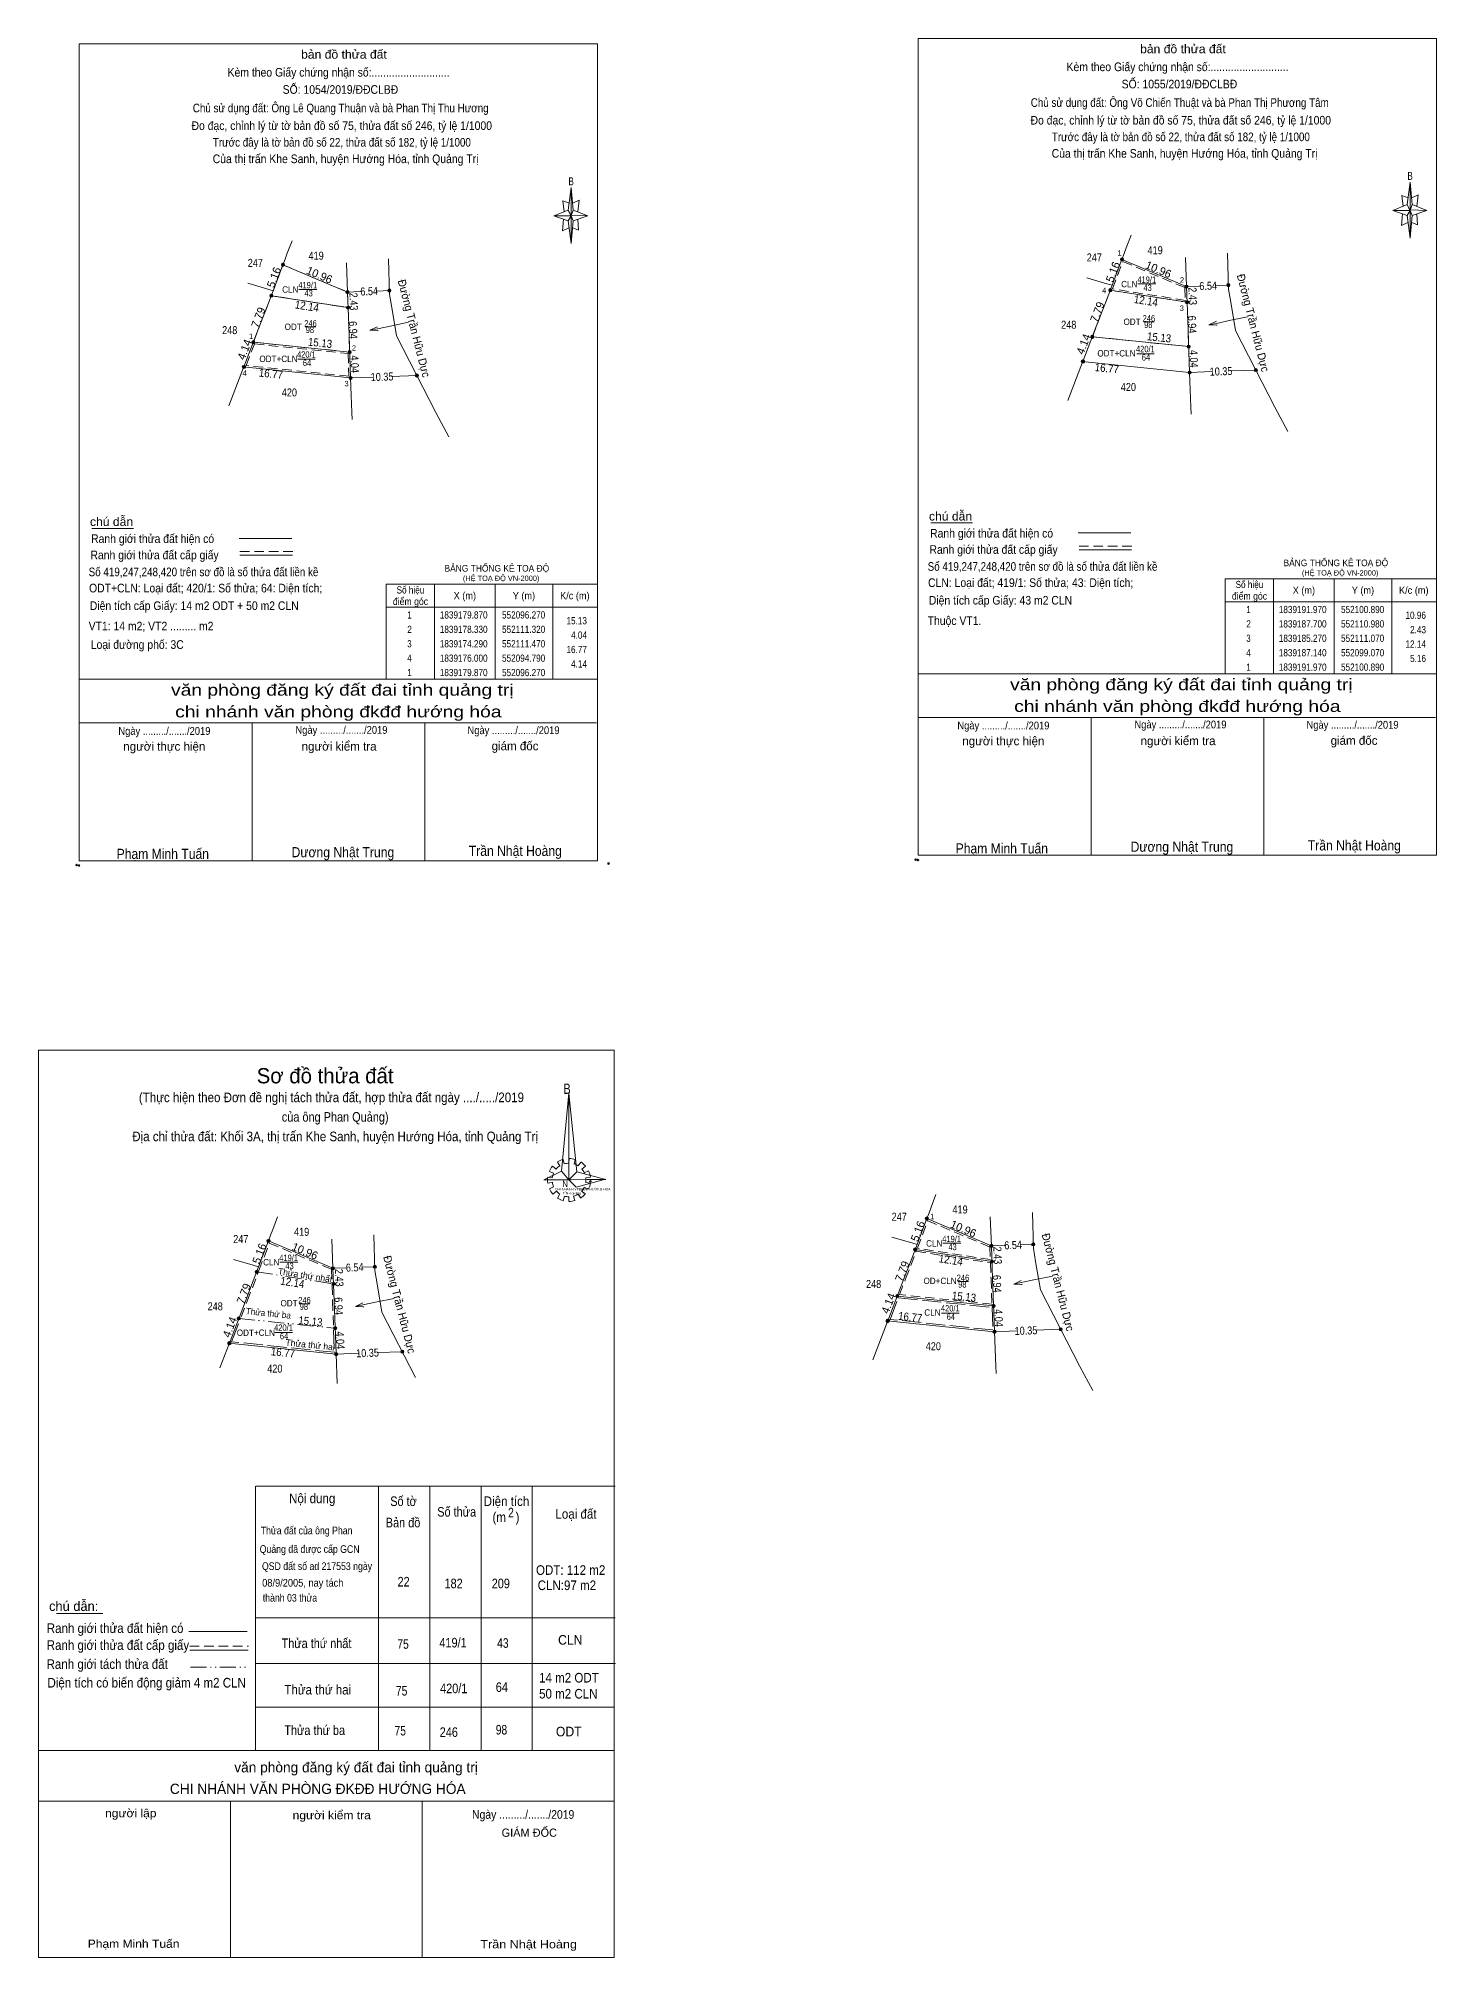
# Model space of a CAD drawing. Header units: metres. Extents: x 551962 to 552320, y 1839072 to 1839376.
# Drawn here: x 551962 to 552180.6, y 1839076.5 to 1839376.4 of the extents above; entities that cross this region are included whole.
import ezdxf
from ezdxf.enums import TextEntityAlignment as Align

# ---------------------------------------------------------------- set-up
doc = ezdxf.new("R2010")
doc.units = ezdxf.units.M
doc.header["$LTSCALE"] = 0.5
doc.header["$PDMODE"] = 32
doc.header["$PDSIZE"] = 0.25
for name, pattern in [('DASH_DOUBLE_DOT', [9.2, 5, -1.2, 0.3, -1.2, 0.3, -1.2]), ('LONG_DASHED', [7.5, 6, -1.5]), ('MEDIUM_DASHED', [4.5, 3, -1.5])]:
    doc.linetypes.add(name, pattern=pattern)
for name, color, linetype, lineweight in [('1', 7, 'Continuous', 13), ('10', 7, 'Continuous', 13), ('13', 7, 'Continuous', 13), ('17', 7, 'Continuous', 13), ('2', 7, 'Continuous', 13), ('23', 7, 'Continuous', 13), ('28', 7, 'Continuous', 13), ('5', 7, 'Continuous', 13), ('6', 7, 'Continuous', 13), ('63', 7, 'Continuous', 13)]:
    doc.layers.add(name, color=color, linetype=linetype, lineweight=lineweight)
doc.layers.add('45', color=7, linetype='Continuous')

msp = doc.modelspace()

# ---------------------------------------------------------------- hatches: boundary and pattern name
at = {"layer": '2'}
for points in [[(551994.41, 1839325.02, 1), (551993.91, 1839325.02, 1)], [(552125.53, 1839325.87, 1), (552125.03, 1839325.87, 1)], [(552095.04, 1839176, 1), (552094.54, 1839176, 1)], [(551992.14, 1839172.51, 1), (551991.64, 1839172.51, 1)]]:
    msp.add_hatch(color=256, dxfattribs=at).paths.add_polyline_path(points)
at = {"layer": '23'}
for points in [[(552000.51, 1839340.99, 1), (552000.01, 1839340.99, 1)], [(552131.63, 1839341.84, 1), (552131.13, 1839341.84, 1)], [(552010.6, 1839336.72, 1), (552010.1, 1839336.72, 1)], [(552017.14, 1839336.96, 1), (552016.64, 1839336.96, 1)], [(552129.81, 1839337.01, 1), (552129.31, 1839337.01, 1)], [(552141.72, 1839337.57, 1), (552141.22, 1839337.57, 1)], [(552148.26, 1839337.81, 1), (552147.76, 1839337.81, 1)], [(551998.69, 1839336.16, 1), (551998.19, 1839336.16, 1)], [(552010.69, 1839334.29, 1), (552010.19, 1839334.29, 1)], [(552141.81, 1839335.14, 1), (552141.31, 1839335.14, 1)], [(551995.89, 1839328.89, 1), (551995.39, 1839328.89, 1)], [(552127.01, 1839329.74, 1), (552126.51, 1839329.74, 1)], [(552142.06, 1839328.2, 1), (552141.56, 1839328.2, 1)], [(552010.94, 1839327.35, 1), (552010.44, 1839327.35, 1)], [(552011.09, 1839323.31, 1), (552010.59, 1839323.31, 1)], [(552021.43, 1839323.69, 1), (552020.93, 1839323.69, 1)], [(552142.21, 1839324.16, 1), (552141.71, 1839324.16, 1)], [(552152.55, 1839324.54, 1), (552152.05, 1839324.54, 1)], [(552101.14, 1839191.97, 1), (552100.64, 1839191.97, 1)], [(551998.24, 1839188.48, 1), (551997.74, 1839188.48, 1)], [(552099.32, 1839187.14, 1), (552098.82, 1839187.14, 1)], [(552111.23, 1839187.7, 1), (552110.73, 1839187.7, 1)], [(552117.77, 1839187.94, 1), (552117.27, 1839187.94, 1)], [(552008.33, 1839184.21, 1), (552007.83, 1839184.21, 1)], [(552014.87, 1839184.45, 1), (552014.37, 1839184.45, 1)], [(552111.32, 1839185.27, 1), (552110.82, 1839185.27, 1)], [(551996.42, 1839183.65, 1), (551995.92, 1839183.65, 1)], [(552008.42, 1839181.78, 1), (552007.92, 1839181.78, 1)], [(552096.52, 1839179.87, 1), (552096.02, 1839179.87, 1)], [(552111.57, 1839178.33, 1), (552111.07, 1839178.33, 1)], [(551993.62, 1839176.38, 1), (551993.12, 1839176.38, 1)], [(552008.67, 1839174.84, 1), (552008.17, 1839174.84, 1)], [(552111.72, 1839174.29, 1), (552111.22, 1839174.29, 1)], [(552122.06, 1839174.67, 1), (552121.56, 1839174.67, 1)], [(552008.82, 1839170.8, 1), (552008.32, 1839170.8, 1)], [(552019.16, 1839171.18, 1), (552018.66, 1839171.18, 1)]]:
    msp.add_hatch(color=256, dxfattribs=at).paths.add_polyline_path(points)

# ---------------------------------------------------------------- linework, layer by layer
at = {"layer": '1'}
for p, q in [((552042.56, 1839199.08), (552041.91, 1839199.35)), ((552042.39, 1839200.17), (552042.94, 1839199.69)), ((552043.55, 1839200.21), (552043.15, 1839200.81)), ((552044.05, 1839201.22), (552044.22, 1839200.51)), ((552044.96, 1839200.62), (552044.99, 1839201.35)), ((552045.92, 1839201.22), (552045.75, 1839200.49)), ((552046.4, 1839200.21), (552046.8, 1839200.81)), ((552047.52, 1839200.17), (552046.97, 1839199.71)), ((552047.36, 1839199.1), (552048.02, 1839199.42)), ((552041.63, 1839198.46), (552042.35, 1839198.35)), ((552042.35, 1839197.62), (552041.63, 1839197.51)), ((552041.91, 1839196.62), (552042.56, 1839196.94)), ((552043, 1839196.25), (552042.43, 1839195.8)), ((552044.61, 1839198.03), (552045.31, 1839198.03)), ((552046.93, 1839196.25), (552047.52, 1839195.82)), ((552048.04, 1839196.59), (552047.32, 1839196.87)), ((552048.32, 1839198.46), (552047.58, 1839198.35)), ((552047.58, 1839197.62), (552048.32, 1839197.51)), ((552043.15, 1839195.18), (552043.52, 1839195.82)), ((552044.27, 1839195.48), (552044.05, 1839194.77)), ((552044.96, 1839194.66), (552044.96, 1839195.36)), ((552045.68, 1839195.48), (552045.9, 1839194.8)), ((552046.8, 1839195.18), (552046.4, 1839195.8)), ((551995.95, 1839150.15), (551995.95, 1839108.87)), ((551996, 1839150.15), (552052.19, 1839150.15)), ((552015.22, 1839150.15), (552015.22, 1839108.87)), ((552023.22, 1839150.15), (552023.22, 1839108.87)), ((552031.22, 1839150.15), (552031.22, 1839108.87)), ((552039.22, 1839150.15), (552039.22, 1839108.87)), ((551996, 1839129.58), (552052.19, 1839129.58)), ((551996.05, 1839122.44), (552052.24, 1839122.44)), ((551962.04, 1839108.87), (552052.04, 1839108.87)), ((551962.04, 1839108.1), (551962.04, 1839076.51)), ((551962.04, 1839100.94), (552052.04, 1839100.94)), ((551992.04, 1839100.94), (551992.04, 1839076.51)), ((552022.04, 1839100.94), (552022.04, 1839076.51))]:
    msp.add_line(p, q, dxfattribs=at)
for points in [[(551962.04, 1839076.51), (551962.04, 1839218.31), (552052.04, 1839218.31), (552052.04, 1839076.51)], [(551962.04, 1839076.51), (551962.04, 1839218.31), (552052.04, 1839218.31), (552052.04, 1839076.51)], [(552044.92, 1839211.55), (552044.96, 1839198.05), (552043.79, 1839199.39)], [(552044.92, 1839211.55), (552044.96, 1839198.05), (552046.21, 1839199.3)], [(552041.04, 1839198.05), (552043.79, 1839199.39), (552044.96, 1839198.05)], [(552050.72, 1839198.1), (552044.96, 1839198.05), (552046.21, 1839199.3)], [(552050.68, 1839198.12), (552046.1, 1839196.89), (552044.96, 1839198.05)]]:
    msp.add_lwpolyline(points, close=True, dxfattribs=at)
for centre, major_axis, start_param, end_param in [((552044.975, 1839198.0046), (3.3649, 0), 2.43958176, 2.72400246), ((552044.975, 1839198.0046), (2.6372, 0), 2.72368549, 3.01515824), ((552044.975, 1839198.0046), (2.6372, 0), 2.13373541, 2.44496261), ((552044.975, 1839198.0046), (3.3649, 0), 1.84955988, 2.13900916), ((552044.975, 1839198.0046), (2.6372, 0), 1.56985589, 1.85611068), ((552044.975, 1839198.0046), (3.3649, 0), 1.27924208, 1.56332225), ((552044.975, 1839198.0046), (2.6372, 0), 1.00270906, 1.2755622), ((552044.975, 1839198.0046), (3.3649, 0), 0.71056237, 0.99687234), ((552044.975, 1839198.0046), (2.6372, 0), 0.42678376, 0.70646463), ((552044.975, 1839198.0046), (3.3649, 0), 0.1390515, 0.43393316), ((552044.975, 1839198.0046), (3.3649, 0), 3.00667928, 3.29139349), ((552044.975, 1839198.0046), (3.3649, 0), 3.56988637, 3.85691866), ((552044.975, 1839198.0046), (2.6372, 0), 3.28229955, 3.56105054), ((552044.975, 1839198.0046), (2.6372, 0), 3.86077574, 4.13258255), ((552044.975, 1839198.0046), (2.6372, 0), 5.56137327, 5.83951437), ((552044.975, 1839198.0046), (2.6372, 0), 6.13558388, 6.41618463), ((552044.975, 1839198.0046), (3.3649, 0), 5.85230288, 6.13839648), ((552044.9558, 1839197.9846), (3.3649, 0), 4.1470906, 4.43659307), ((552044.975, 1839198.0046), (2.6372, 0), 4.43854677, 4.71314001), ((552044.975, 1839198.0046), (3.3649, 0), 4.71301008, 4.99761054), ((552044.975, 1839198.0046), (2.6372, 0), 4.99087134, 5.28933161), ((552044.975, 1839198.0046), (3.3649, 0), 5.28561416, 5.56798705)]:
    msp.add_ellipse(centre, major_axis=major_axis, ratio=0.995001, start_param=start_param, end_param=end_param, dxfattribs=at)
msp.add_point((552048.32, 1839197.78), dxfattribs=at)
at = {"layer": '10'}
for p, q in [((552000.94, 1839342.8), (552001.68, 1839344.75)), ((552131.72, 1839342.73), (552132.06, 1839343.65)), ((552132.06, 1839343.65), (552132.8, 1839345.6)), ((552000.26, 1839340.99), (552000.6, 1839341.88)), ((552000.6, 1839341.88), (552000.94, 1839342.8)), ((552010.18, 1839341.27), (552010.35, 1839336.72)), ((552131.38, 1839341.84), (552131.72, 1839342.73)), ((552141.3, 1839342.12), (552141.47, 1839337.57)), ((551997.89, 1839334.74), (551998.73, 1839336.93)), ((552129.01, 1839335.59), (552129.85, 1839337.78)), ((552129.56, 1839337.01), (552141.56, 1839335.14)), ((551996.67, 1839331.57), (551997.89, 1839334.74)), ((551998.44, 1839336.16), (552010.44, 1839334.29)), ((552127.79, 1839332.42), (552129.01, 1839335.59)), ((551994.16, 1839325.02), (551996.67, 1839331.57)), ((552010.54, 1839331.53), (552010.78, 1839324.93)), ((552125.28, 1839325.87), (552127.79, 1839332.42)), ((552141.66, 1839332.38), (552141.9, 1839325.78)), ((551995.64, 1839328.89), (552010.69, 1839327.35)), ((552126.76, 1839329.74), (552141.81, 1839328.2)), ((551994.16, 1839325.02), (551995.04, 1839324.93)), ((551995.04, 1839324.93), (552010.84, 1839323.31)), ((552010.78, 1839324.93), (552010.84, 1839323.31)), ((552125.28, 1839325.87), (552126.16, 1839325.78)), ((552126.16, 1839325.78), (552141.96, 1839324.16)), ((552141.9, 1839325.78), (552141.96, 1839324.16)), ((552010.84, 1839323.31), (552011.04, 1839317.91)), ((552141.96, 1839324.16), (552142.16, 1839318.76)), ((552011.04, 1839317.91), (552011.08, 1839316.81)), ((552142.16, 1839318.76), (552142.2, 1839317.66)), ((552101.23, 1839192.86), (552101.57, 1839193.78)), ((552101.57, 1839193.78), (552102.31, 1839195.73)), ((551998.33, 1839189.37), (551998.67, 1839190.29)), ((551998.67, 1839190.29), (551999.41, 1839192.24)), ((552100.89, 1839191.97), (552101.23, 1839192.86)), ((552110.81, 1839192.25), (552110.98, 1839187.7)), ((551997.99, 1839188.48), (551998.33, 1839189.37)), ((552007.91, 1839188.76), (552008.08, 1839184.21)), ((552098.52, 1839185.72), (552099.36, 1839187.91)), ((552099.07, 1839187.14), (552111.07, 1839185.27)), ((551995.62, 1839182.23), (551996.46, 1839184.42)), ((552097.3, 1839182.55), (552098.52, 1839185.72)), ((551994.4, 1839179.06), (551995.62, 1839182.23)), ((552094.79, 1839176), (552097.3, 1839182.55)), ((552111.17, 1839182.51), (552111.41, 1839175.91)), ((551991.89, 1839172.51), (551994.4, 1839179.06)), ((552008.27, 1839179.02), (552008.51, 1839172.42)), ((552096.27, 1839179.87), (552111.32, 1839178.33)), ((552094.79, 1839176), (552095.67, 1839175.91)), ((552095.67, 1839175.91), (552111.47, 1839174.29)), ((552111.41, 1839175.91), (552111.47, 1839174.29)), ((551991.89, 1839172.51), (551992.77, 1839172.42)), ((551992.77, 1839172.42), (552008.57, 1839170.8)), ((552008.51, 1839172.42), (552008.57, 1839170.8)), ((552111.47, 1839174.29), (552111.67, 1839168.89)), ((552008.57, 1839170.8), (552008.74, 1839166.22)), ((552111.67, 1839168.89), (552111.71, 1839167.79)), ((551995.95, 1839115.66), (552052.04, 1839115.66))]:
    msp.add_line(p, q, dxfattribs=at)
at = {"layer": '10', "linetype": 'DASH_DOUBLE_DOT'}
for p, q in [((551996.17, 1839183.65), (552008.17, 1839181.78)), ((551993.37, 1839176.38), (552008.42, 1839174.84))]:
    msp.add_line(p, q, dxfattribs=at)
at = {"layer": '10'}
for points in [[(551998.73, 1839336.93), (552000.26, 1839340.99), (552010.35, 1839336.72)], [(552129.85, 1839337.78), (552131.38, 1839341.84), (552141.47, 1839337.57)], [(551994.8, 1839338.11), (551997.89, 1839337.18), (551998.73, 1839336.93)], [(552125.92, 1839338.96), (552129.01, 1839338.03), (552129.85, 1839337.78)], [(552141.47, 1839337.57), (552141.66, 1839332.42), (552141.66, 1839332.38)], [(552010.35, 1839336.72), (552010.54, 1839331.57), (552010.54, 1839331.53)], [(551991.83, 1839318.95), (551994.12, 1839324.93), (551994.16, 1839325.02)], [(552122.95, 1839319.8), (552125.24, 1839325.78), (552125.28, 1839325.87)], [(552099.36, 1839187.91), (552100.89, 1839191.97), (552110.98, 1839187.7)], [(551996.46, 1839184.42), (551997.99, 1839188.48), (552008.08, 1839184.21)], [(552095.43, 1839189.09), (552098.52, 1839188.16), (552099.36, 1839187.91)], [(552110.98, 1839187.7), (552111.17, 1839182.55), (552111.17, 1839182.51)], [(551992.53, 1839185.6), (551995.62, 1839184.67), (551996.46, 1839184.42)], [(552008.08, 1839184.21), (552008.27, 1839179.06), (552008.27, 1839179.02)], [(552092.46, 1839169.93), (552094.75, 1839175.91), (552094.79, 1839176)], [(551990.42, 1839168.68), (551991.85, 1839172.42), (551991.89, 1839172.51)]]:
    msp.add_lwpolyline(points, dxfattribs=at)
at = {"layer": '13'}
for p, q in [((552002.76, 1839337.14), (552005.57, 1839337.14)), ((552133.88, 1839337.99), (552136.69, 1839337.99)), ((552003.76, 1839331.27), (552005.42, 1839331.27)), ((552134.78, 1839332.05), (552136.44, 1839332.05)), ((552002.57, 1839326.22), (552005.32, 1839326.22)), ((552133.69, 1839327.07), (552136.44, 1839327.07)), ((552103.39, 1839188.12), (552106.2, 1839188.12)), ((551999.78, 1839185.18), (552002.59, 1839185.18)), ((552105.72, 1839182.15), (552107.38, 1839182.15)), ((552002.82, 1839178.66), (552004.48, 1839178.66)), ((552103.2, 1839177.2), (552105.95, 1839177.2)), ((551998.99, 1839174.17), (552001.74, 1839174.17))]:
    msp.add_line(p, q, dxfattribs=at)
at = {"layer": '17'}
for p, q in [((551970.38, 1839299.81), (551976.9, 1839299.81)), ((552101.5, 1839300.66), (552108.02, 1839300.66)), ((551964.86, 1839130.26), (551972.1, 1839130.26))]:
    msp.add_line(p, q, dxfattribs=at)
at = {"layer": '2'}
for p, q in [((552155.09, 1839291.94), (552155.09, 1839277.09)), ((552164.54, 1839291.94), (552164.54, 1839277.09)), ((552173.54, 1839291.94), (552173.54, 1839277.09)), ((552147.53, 1839288.34), (552180.56, 1839288.34))]:
    msp.add_line(p, q, dxfattribs=at)
at = {"layer": '2', "linetype": 'MEDIUM_DASHED'}
for p, q in [((551996.51, 1839183.85), (551998.13, 1839188.15)), ((551994.67, 1839179.06), (551996.33, 1839183.37)), ((551993.72, 1839176.6), (551994.67, 1839179.06))]:
    msp.add_line(p, q, dxfattribs=at)
for points in [[(552000.26, 1839340.99), (552010.35, 1839336.72), (552010.44, 1839334.29), (551998.44, 1839336.16)], [(552131.52, 1839341.51), (552141.23, 1839337.4), (552141.3, 1839335.43), (552129.9, 1839337.21)], [(551995.81, 1839328.62), (552010.45, 1839327.12), (552010.58, 1839323.59), (551994.51, 1839325.24)], [(552101.03, 1839191.64), (552110.74, 1839187.53), (552110.81, 1839185.56), (552099.41, 1839187.34)]]:
    msp.add_lwpolyline(points, close=True, dxfattribs=at)
for points in [[(552127.83, 1839332.51), (552129.56, 1839337.01), (552141.56, 1839335.14), (552141.66, 1839332.43)], [(551996.71, 1839331.66), (551998.44, 1839336.16), (552010.44, 1839334.29), (552010.54, 1839331.58)], [(552010.54, 1839331.58), (552010.69, 1839327.35), (551995.64, 1839328.89), (551996.71, 1839331.66)], [(552141.66, 1839332.43), (552141.81, 1839328.2), (552126.76, 1839329.74), (552127.83, 1839332.51)], [(551998.13, 1839188.15), (552007.84, 1839184.04), (552007.91, 1839182.07)], [(552097.57, 1839182.55), (552099.23, 1839186.86), (552110.83, 1839185.05), (552110.92, 1839182.55)], [(552007.93, 1839181.56), (552008.02, 1839179.06), (552008.16, 1839175.12)], [(552110.92, 1839182.55), (552111.06, 1839178.61), (552096.62, 1839180.09), (552097.57, 1839182.55)]]:
    msp.add_lwpolyline(points, dxfattribs=at)
at = {"layer": '2'}
msp.add_lwpolyline([(552147.53, 1839291.94), (552180.56, 1839291.94), (552180.56, 1839277.09), (552147.53, 1839277.09)], close=True, dxfattribs=at)
at = {"layer": '2', "linetype": 'LONG_DASHED'}
msp.add_lwpolyline([(552096.44, 1839179.6), (552111.08, 1839178.1), (552111.21, 1839174.57), (552095.14, 1839176.22)], close=True, dxfattribs=at)
msp.add_lwpolyline([(552008.18, 1839174.61), (552008.31, 1839171.08), (551992.24, 1839172.73), (551993.54, 1839176.11)], dxfattribs=at)
at = {"layer": '2'}
for centre in [(551994.16, 1839325.02), (552125.28, 1839325.87), (552094.79, 1839176), (551991.89, 1839172.51)]:
    msp.add_circle(centre, 0.25, dxfattribs=at)
at = {"layer": '23'}
for p, q in [((552016.75, 1839341.88), (552016.75, 1839341.94)), ((552016.91, 1839336.35), (552016.75, 1839341.88)), ((552147.87, 1839342.73), (552147.87, 1839342.79)), ((552148.03, 1839337.2), (552147.87, 1839342.73)), ((552016.89, 1839336.96), (552014.92, 1839336.89)), ((552143.5, 1839337.64), (552141.47, 1839337.57)), ((552148.01, 1839337.81), (552146.04, 1839337.74)), ((552012.38, 1839336.79), (552010.35, 1839336.72)), ((552013.86, 1839330.75), (552015.02, 1839330.99)), ((552015.02, 1839330.99), (552017.26, 1839331.46)), ((552017.26, 1839331.46), (552019.9, 1839332.02)), ((552144.98, 1839331.6), (552146.14, 1839331.84)), ((552146.14, 1839331.84), (552148.38, 1839332.31)), ((552146.27, 1839331.55), (552146.14, 1839331.56)), ((552148.38, 1839332.31), (552151.02, 1839332.87)), ((552015.15, 1839330.7), (552015.02, 1839330.71)), ((552026.2, 1839314.11), (552024.15, 1839317.89)), ((552157.32, 1839314.96), (552155.27, 1839318.74)), ((552117.38, 1839192.86), (552117.38, 1839192.92)), ((552117.54, 1839187.33), (552117.38, 1839192.86)), ((552014.48, 1839189.37), (552014.48, 1839189.43)), ((552014.64, 1839183.84), (552014.48, 1839189.37)), ((552113.01, 1839187.77), (552110.98, 1839187.7)), ((552117.52, 1839187.94), (552115.55, 1839187.87)), ((552010.11, 1839184.28), (552008.08, 1839184.21)), ((552014.62, 1839184.45), (552012.65, 1839184.38)), ((552114.49, 1839181.73), (552115.65, 1839181.97)), ((552115.65, 1839181.97), (552117.89, 1839182.44)), ((552115.78, 1839181.68), (552115.65, 1839181.69)), ((552117.89, 1839182.44), (552120.53, 1839183)), ((552011.59, 1839178.24), (552012.75, 1839178.48)), ((552012.75, 1839178.48), (552014.99, 1839178.95)), ((552012.88, 1839178.19), (552012.75, 1839178.2)), ((552014.99, 1839178.95), (552017.63, 1839179.51)), ((552126.83, 1839165.09), (552124.78, 1839168.87))]:
    msp.add_line(p, q, dxfattribs=at)
for points in [[(552155.27, 1839318.74), (552149.13, 1839330.73), (552148.38, 1839335.14), (552148.03, 1839337.2)], [(552024.15, 1839317.89), (552018.01, 1839329.88), (552017.26, 1839334.29), (552016.91, 1839336.35)], [(552015.02, 1839330.71), (552013.86, 1839330.75), (552015.02, 1839331.31)], [(552146.14, 1839331.56), (552144.98, 1839331.6), (552146.14, 1839332.16)], [(552124.78, 1839168.87), (552118.64, 1839180.86), (552117.89, 1839185.27), (552117.54, 1839187.33)], [(552020.98, 1839167.14), (552015.74, 1839177.37), (552014.99, 1839181.78), (552014.64, 1839183.84)], [(552115.65, 1839181.69), (552114.49, 1839181.73), (552115.65, 1839182.29)], [(552012.75, 1839178.2), (552011.59, 1839178.24), (552012.75, 1839178.8)]]:
    msp.add_lwpolyline(points, dxfattribs=at)
for centre in [(552000.26, 1839340.99), (552131.38, 1839341.84), (552010.35, 1839336.72), (552016.89, 1839336.96), (552129.56, 1839337.01), (552141.47, 1839337.57), (552148.01, 1839337.81), (551998.44, 1839336.16), (552010.44, 1839334.29), (552141.56, 1839335.14), (551995.64, 1839328.89), (552126.76, 1839329.74), (552141.81, 1839328.2), (552010.69, 1839327.35), (552010.84, 1839323.31), (552021.18, 1839323.69), (552141.96, 1839324.16), (552152.3, 1839324.54), (552100.89, 1839191.97), (551997.99, 1839188.48), (552099.07, 1839187.14), (552110.98, 1839187.7), (552117.52, 1839187.94), (552008.08, 1839184.21), (552014.62, 1839184.45), (552111.07, 1839185.27), (551996.17, 1839183.65), (552008.17, 1839181.78), (552096.27, 1839179.87), (552111.32, 1839178.33), (551993.37, 1839176.38), (552008.42, 1839174.84), (552111.47, 1839174.29), (552121.81, 1839174.67), (552008.57, 1839170.8), (552018.91, 1839171.18)]:
    msp.add_circle(centre, 0.25, dxfattribs=at)
for centre, start, end in [((551994.16, 1839325.02), 338.8998, 201.10019), ((551994.16, 1839325.02), 201.1002, 338.89981), ((552125.28, 1839325.87), 338.8998, 201.10019), ((552125.28, 1839325.87), 201.1002, 338.89981), ((552094.79, 1839176), 338.8998, 201.10019), ((552094.79, 1839176), 201.1002, 338.89981), ((551991.89, 1839172.51), 338.8998, 201.10019), ((551991.89, 1839172.51), 201.1002, 338.89981)]:
    msp.add_arc(centre, 0.25, start, end, dxfattribs=at)
at = {"layer": '28'}
for p, q in [((552014.37, 1839323.44), (552010.84, 1839323.31)), ((552021.18, 1839323.69), (552017.24, 1839323.55)), ((552145.49, 1839324.29), (552141.96, 1839324.16)), ((552152.3, 1839324.54), (552148.36, 1839324.4)), ((552115, 1839174.42), (552111.47, 1839174.29)), ((552121.81, 1839174.67), (552117.87, 1839174.53)), ((552012.1, 1839170.93), (552008.57, 1839170.8)), ((552018.91, 1839171.18), (552014.97, 1839171.04))]:
    msp.add_line(p, q, dxfattribs=at)
at = {"layer": '5'}
for p, q in [((552044.83, 1839349.54), (552045.28, 1839353.05)), ((552175.95, 1839350.39), (552176.4, 1839353.9)), ((552045.64, 1839349.54), (552047.89, 1839348.64)), ((552175.95, 1839348.68), (552173.7, 1839349.49)), ((552176.76, 1839350.39), (552179.01, 1839349.49)), ((552177.48, 1839348.95), (552177.57, 1839347.24)), ((552044.83, 1839347.83), (552042.58, 1839348.64)), ((552045.64, 1839347.83), (552045.28, 1839344.32)), ((552046.45, 1839346.39), (552045.55, 1839346.75)), ((552046.36, 1839348.1), (552046.45, 1839346.39)), ((552176.76, 1839348.68), (552176.4, 1839345.17)), ((552177.57, 1839347.24), (552176.67, 1839347.6)), ((552099.56, 1839277.09), (552180.56, 1839277.09)), ((551968.44, 1839276.24), (552049.44, 1839276.24)), ((551968.44, 1839269.4), (552049.26, 1839269.4)), ((551968.44, 1839269.4), (552049.26, 1839269.4)), ((551968.44, 1839269.4), (552049.26, 1839269.4)), ((551995.44, 1839247.89), (551995.44, 1839269.4)), ((552022.44, 1839247.89), (552022.44, 1839269.4)), ((552099.56, 1839270.25), (552180.38, 1839270.25)), ((552099.56, 1839270.25), (552180.38, 1839270.25)), ((552099.56, 1839270.25), (552180.38, 1839270.25)), ((552126.56, 1839248.74), (552126.56, 1839270.25)), ((552153.56, 1839248.74), (552153.56, 1839270.25))]:
    msp.add_line(p, q, dxfattribs=at)
for points in [[(552099.56, 1839376.36), (552180.56, 1839376.36), (552180.56, 1839248.74), (552099.56, 1839248.74)], [(551968.44, 1839375.51), (552049.44, 1839375.51), (552049.44, 1839247.89), (551968.44, 1839247.89)], [(552045.28, 1839353.05), (552045.64, 1839349.54), (552045.28, 1839348.64)], [(552176.4, 1839353.9), (552176.76, 1839350.39), (552176.4, 1839349.49)], [(552045.28, 1839348.64), (552042.58, 1839348.64), (552044.83, 1839349.54), (552045.64, 1839347.83), (552047.89, 1839348.64), (552045.28, 1839348.73)], [(552176.4, 1839349.49), (552173.7, 1839349.49), (552175.95, 1839350.39), (552176.76, 1839348.68), (552179.01, 1839349.49), (552176.4, 1839349.58)], [(552176.4, 1839349.49), (552176.4, 1839345.17), (552175.95, 1839348.68)], [(552045.28, 1839348.64), (552045.28, 1839344.32), (552044.83, 1839347.83)], [(551962.04, 1839218.31), (552052.04, 1839218.31), (552052.04, 1839076.51), (551962.04, 1839076.51)]]:
    msp.add_lwpolyline(points, close=True, dxfattribs=at)
for points in [[(552176.67, 1839351.47), (552177.66, 1839351.92), (552177.48, 1839350.12)], [(552045.28, 1839348.64), (552044.83, 1839349.54), (552042.58, 1839348.64)], [(552045.01, 1839350.62), (552044.02, 1839350.98), (552044.2, 1839349.27)], [(552045.55, 1839350.62), (552046.54, 1839351.07), (552046.36, 1839349.27)], [(552176.4, 1839349.49), (552175.95, 1839350.39), (552173.7, 1839349.49)], [(552175.23, 1839348.95), (552175.05, 1839347.15), (552176.04, 1839347.6)], [(552176.13, 1839351.47), (552175.14, 1839351.83), (552175.32, 1839350.12)], [(552176.4, 1839349.49), (552176.76, 1839348.68), (552179.01, 1839349.49)], [(552044.11, 1839348.1), (552043.93, 1839346.3), (552044.92, 1839346.75)], [(552045.28, 1839348.64), (552045.64, 1839347.83), (552047.89, 1839348.64)], [(552049.44, 1839247.89), (551968.44, 1839247.89), (551968.44, 1839269.4)], [(552180.56, 1839248.74), (552099.56, 1839248.74), (552099.56, 1839270.25)]]:
    msp.add_lwpolyline(points, dxfattribs=at)
for p in [(551968.02, 1839247.2), (551968.38, 1839247.14), (552099.14, 1839248.05), (552099.5, 1839247.99)]:
    msp.add_point(p, dxfattribs=at)
at = {"layer": '6'}
for p, q in [((551993.42, 1839298.25), (552001.65, 1839298.25)), ((552124.54, 1839299.1), (552132.77, 1839299.1)), ((551993.55, 1839295.61), (552001.77, 1839295.61)), ((552124.67, 1839296.46), (552132.89, 1839296.46)), ((551985.55, 1839127.46), (551994.69, 1839127.46)), ((551985.69, 1839124.53), (551994.83, 1839124.53))]:
    msp.add_line(p, q, dxfattribs=at)
at = {"layer": '6', "linetype": 'MEDIUM_DASHED'}
for p, q in [((551993.55, 1839296.17), (552001.83, 1839296.17)), ((552124.67, 1839297.02), (552132.95, 1839297.02)), ((551985.69, 1839125.15), (551994.89, 1839125.15))]:
    msp.add_line(p, q, dxfattribs=at)
at = {"layer": '6'}
msp.add_point((552051.15, 1839247.44), dxfattribs=at)
at = {"layer": '63'}
for p, q in [((552023.97, 1839291.09), (552023.97, 1839276.24)), ((552033.42, 1839291.09), (552033.42, 1839276.24)), ((552042.42, 1839291.09), (552042.42, 1839276.24)), ((552016.41, 1839287.49), (552049.44, 1839287.49))]:
    msp.add_line(p, q, dxfattribs=at)
at = {"layer": '63', "linetype": 'DASH_DOUBLE_DOT'}
msp.add_line((551985.82, 1839121.9), (551995.02, 1839121.9), dxfattribs=at)
at = {"layer": '63'}
msp.add_lwpolyline([(552016.41, 1839291.09), (552049.44, 1839291.09), (552049.44, 1839276.24), (552016.41, 1839276.24)], close=True, dxfattribs=at)

# ---------------------------------------------------------------- texts
at = {"layer": '1'}
for s, height, width, p in [('BẢNG THỐNG KÊ TOẠ ĐỘ ', 1.035, 0.95, (552156.63, 1839293.9)), ('BẢNG THỐNG KÊ TOẠ ĐỘ ', 1.035, 0.95, (552025.51, 1839293.05)), ('(HỆ TOẠ ĐỘ VN-2000)', 0.837, 0.9, (552028.39, 1839291.59)), ('(HỆ TOẠ ĐỘ VN-2000)', 0.837, 0.9, (552159.51, 1839292.44)), ('B', 1.585, 0.8, (552044.1, 1839211.46)), ('CHI NHÁNH VPĐKĐĐ-HƯỚNG HÓA', 0.3749, 0.95, (552042.79, 1839196.39)), ('TỈNH quảng trị', 0.375, 1.05, (552044, 1839195.74)), ('N', 0.9904, 0.9, (552043.94, 1839196.89))]:
    msp.add_text(s, height=height, dxfattribs=dict(at, width=width)).set_placement(p)
msp.add_text('Sơ đồ thửa đất', height=2.38, dxfattribs=at).set_placement((552006.85, 1839213.1), align=Align.CENTER)
for s, height, p in [('văn phòng đăng ký đất đai tỉnh quảng trị', 1.6, (552030.72, 1839105.45)), ('CHI NHÁNH VĂN PHÒNG ĐKĐĐ HƯỚNG HÓA', 1.6, (552028.81, 1839102.08)), ('GIÁM ĐỐC', 1.28, (552043.09, 1839095.39))]:
    msp.add_text(s, height=height, dxfattribs=at).set_placement(p, align=Align.RIGHT)
for s, width, p in [('người lập', 1.1, (551980.5, 1839098.44)), ('người kiểm tra', 1.1, (552014, 1839098.13)), ('Phạm Minh Tuấn', 1.1, (551984.09, 1839078.04)), ('Trần Nhật Hoàng', 1.15, (552046.21, 1839077.96))]:
    msp.add_text(s, height=1.28, dxfattribs=dict(at, width=width)).set_placement(p, align=Align.RIGHT)
at = {"layer": '10'}
for s, width, p in [(' 1', 0.9, (552131.32, 1839342.41)), (' 4', 0.95, (552128.93, 1839336.54)), (' 2', 0.95, (552141.09, 1839338.17)), (' 3', 0.95, (552141.06, 1839333.78)), (' 1', 0.9, (551995.61, 1839329.4)), (' 2', 0.95, (552011.68, 1839327.56)), (' 4', 0.95, (551994.61, 1839323.64)), (' 3', 0.95, (552010.53, 1839322)), (' 1', 0.9, (552102.07, 1839191.88))]:
    msp.add_text(s, height=0.85, dxfattribs=dict(at, width=width)).set_placement(p, align=Align.RIGHT)
for s, rotation, p in [('Thửa thứ nhất', 351.143, (552003.663, 1839182.6209)), ('Thửa thứ hai', 354.158, (552004.4641, 1839171.7512))]:
    msp.add_text(s, height=1, rotation=rotation, dxfattribs=at).set_placement(p, align=Align.CENTER)
at = {"layer": '10', "width": 0.95}
msp.add_text('Thửa thứ ba', height=1, rotation=354.158, dxfattribs=at).set_placement((551997.9341, 1839176.6868), align=Align.CENTER)
at = {"layer": '13'}
for s, height, width, p in [('419', 1.25, 0.85, (552005.45, 1839341.79)), ('419', 1.25, 0.85, (552136.57, 1839342.64)), ('CLN', 1, 0.95, (552001.415, 1839336.62)), ('419/1', 1, 0.85, (552004.135, 1839337.31)), ('43', 1, 0.8, (552004.275, 1839336.06)), ('CLN', 1, 0.95, (552132.535, 1839337.47)), ('419/1', 1, 0.85, (552135.255, 1839338.16)), ('43', 1, 0.8, (552135.395, 1839336.91)), ('ODT', 1, 0.95, (552001.865, 1839330.8)), ('246', 1, 0.85, (552004.575, 1839331.34)), ('98', 1, 0.8, (552004.475, 1839330.32)), ('ODT', 1, 0.95, (552132.965, 1839331.59)), ('246', 1, 0.85, (552135.595, 1839332.12)), ('98', 1, 0.8, (552135.495, 1839331.1)), ('420/1', 1, 0.85, (552135.045, 1839327.33)), ('ODT+CLN', 1, 0.95, (551999.56, 1839325.8)), ('420/1', 1, 0.85, (552003.925, 1839326.48)), ('64', 1, 0.85, (552004.015, 1839325.17)), ('ODT+CLN', 1, 0.95, (552130.52, 1839326.66)), ('64', 1, 0.85, (552135.135, 1839326.02)), ('420', 1.25, 0.85, (552132.39, 1839321.27)), ('420', 1.25, 0.85, (552001.27, 1839320.42)), ('419', 1.25, 0.85, (552106.08, 1839192.77)), ('419', 1.25, 0.85, (552003.18, 1839189.28)), ('CLN', 1, 0.95, (552102.045, 1839187.6)), ('419/1', 1, 0.85, (552104.765, 1839188.29)), ('43', 1, 0.8, (552104.905, 1839187.04)), ('CLN', 1, 0.95, (551998.435, 1839184.65)), ('419/1', 1, 0.85, (552001.155, 1839185.34)), ('43', 1, 0.8, (552001.295, 1839184.09)), ('OD+CLN', 1, 0.95, (552102.96, 1839181.74)), ('246', 1, 0.85, (552106.535, 1839182.22)), ('98', 1, 0.8, (552106.435, 1839181.2)), ('ODT', 1, 0.95, (552001.215, 1839178.25)), ('246', 1, 0.85, (552003.635, 1839178.73)), ('98', 1, 0.8, (552003.535, 1839177.71)), ('420/1', 1, 0.85, (552104.555, 1839177.46)), ('420/1', 1, 0.85, (552000.345, 1839174.43)), ('CLN', 1, 0.95, (552101.765, 1839176.8)), ('64', 1, 0.85, (552104.645, 1839176.15)), ('ODT+CLN', 1, 0.95, (551996.03, 1839173.64)), ('64', 1, 0.85, (552000.435, 1839173.12)), ('420', 1.25, 0.85, (552101.9, 1839171.4)), ('420', 1.25, 0.85, (551999, 1839167.91))]:
    msp.add_text(s, height=height, dxfattribs=dict(at, width=width)).set_placement(p, align=Align.CENTER)
at = {"layer": '2'}
for s, rotation, p in [('5.16', 69.353, (551999.4383, 1839338.8046)), ('10.96', 337.062, (552005.7214, 1839338.8211)), ('5.16', 69.353, (552130.5583, 1839339.6546)), ('10.96', 337.062, (552136.8414, 1839339.6711)), ('7.79', 68.936, (551996.9975, 1839332.5354)), ('7.79', 68.936, (552128.1175, 1839333.3854)), ('4.14', 69.072, (551994.8377, 1839327.5268)), ('4.14', 69.072, (552125.9577, 1839328.3768)), ('5.16', 69.353, (552100.0683, 1839189.7846)), ('10.96', 337.062, (552106.3514, 1839189.8011)), ('5.16', 69.353, (551997.1683, 1839186.2946)), ('10.96', 337.062, (552003.4514, 1839186.3111)), ('7.79', 68.936, (552097.6294, 1839183.5204)), ('7.79', 68.936, (551994.7275, 1839180.0254)), ('4.14', 69.072, (552095.4677, 1839178.5068)), ('4.14', 69.072, (551992.5377, 1839174.7968))]:
    msp.add_text(s, height=1.25, rotation=rotation, dxfattribs=at).set_placement(p, align=Align.CENTER)
for s, rotation, width, p in [('2.43', 272.121, 0.85, (552141.8216, 1839336.0681)), ('12.14', 351.143, 0.9, (552003.9188, 1839333.8957)), ('2.43', 272.121, 0.85, (552010.7016, 1839335.2181)), ('12.14', 351.143, 0.9, (552135.0388, 1839334.7457)), ('6.94', 272.063, 0.85, (552010.6114, 1839330.7825)), ('6.94', 272.063, 0.85, (552141.7314, 1839331.6325)), ('15.13', 354.158, 0.9, (552006.0064, 1839328.1721)), ('15.13', 354.158, 0.9, (552137.1264, 1839329.0221)), ('4.04', 272.126, 0.85, (552010.863, 1839325.4332)), ('16.77', 354.147, 0.9, (552128.9663, 1839324.2007)), ('4.04', 272.126, 0.85, (552141.983, 1839326.2832)), ('16.77', 354.147, 0.9, (551998.3263, 1839323.3407)), ('2.43', 272.121, 0.85, (552111.3316, 1839186.1981)), ('2.43', 272.121, 0.85, (552008.4316, 1839182.7081)), ('12.14', 351.143, 0.9, (552104.5488, 1839184.8757)), ('12.14', 351.143, 0.9, (552001.6488, 1839181.3857)), ('6.94', 272.063, 0.85, (552111.2414, 1839181.7625)), ('6.94', 272.063, 0.85, (552008.3414, 1839178.2725)), ('15.13', 354.158, 0.9, (552106.6364, 1839179.1521)), ('15.13', 354.158, 0.9, (552004.4964, 1839175.3021)), ('16.77', 354.147, 0.9, (552098.2363, 1839175.9707)), ('4.04', 272.126, 0.85, (552111.493, 1839176.4132)), ('4.04', 272.126, 0.85, (552008.593, 1839172.9232)), ('16.77', 354.147, 0.9, (552000.2063, 1839170.4307))]:
    msp.add_text(s, height=1.25, rotation=rotation, dxfattribs=dict(at, width=width)).set_placement(p, align=Align.CENTER)
for s, width, p in [('điểm góc', 0.9, (552151.315, 1839288.68)), ('Số hiệu', 0.85, (552151.31, 1839290.48)), ('X (m)', 0.95, (552159.815, 1839289.58)), ('Y (m)', 0.95, (552169.045, 1839289.58)), ('K/c (m)', 0.95, (552176.99, 1839289.58)), (' 1', 0.75, (552150.995, 1839286.57)), ('1839191.970', 0.85, (552159.63, 1839286.57)), ('552100.890', 0.85, (552168.995, 1839286.57)), (' 3', 0.8, (552150.985, 1839282.07)), (' 2', 0.85, (552150.995, 1839284.32)), ('1839187.700', 0.85, (552159.63, 1839284.32)), ('1839185.270', 0.85, (552159.63, 1839282.07)), ('552110.980', 0.85, (552168.995, 1839284.32)), ('552111.070', 0.85, (552168.995, 1839282.07)), (' 4', 0.85, (552150.985, 1839279.82)), ('1839187.140', 0.85, (552159.63, 1839279.82)), ('552099.070', 0.85, (552168.995, 1839279.82)), (' 1', 0.75, (552150.995, 1839277.57)), ('1839191.970', 0.85, (552159.63, 1839277.57)), ('552100.890', 0.85, (552168.995, 1839277.57))]:
    msp.add_text(s, height=1.125, dxfattribs=dict(at, width=width)).set_placement(p, align=Align.CENTER)
at = {"layer": '2', "width": 0.85}
for s, p in [('10.96', (552178.89, 1839285.67)), ('2.43', (552178.9, 1839283.42)), ('12.14', (552178.89, 1839281.17)), ('5.16', (552178.9, 1839278.92))]:
    msp.add_text(s, height=1.125, dxfattribs=at).set_placement(p, align=Align.RIGHT)
at = {"layer": '23', "width": 0.85}
for s, p in [('247', (551995.945, 1839340.66)), ('247', (552127.065, 1839341.51)), ('248', (551991.945, 1839330.15)), ('248', (552123.065, 1839331)), ('247', (552096.575, 1839191.64)), ('247', (551993.675, 1839188.15)), ('248', (552092.575, 1839181.13)), ('248', (551989.675, 1839177.64))]:
    msp.add_text(s, height=1.25, dxfattribs=at).set_placement(p, align=Align.CENTER)
at = {"layer": '23'}
for s, rotation, width, p in [('6.54', 2.102, 0.85, (552013.7621, 1839336.2304)), ('Đường Trần Hữu Dực', 284.451, 0.95, (552020.1501, 1839330.906)), ('6.54', 2.102, 0.85, (552144.8821, 1839337.0804)), ('Đường Trần Hữu Dực', 284.451, 0.95, (552151.2701, 1839331.756)), ('10.35', 2.105, 0.85, (552146.892, 1839323.7166)), ('10.35', 2.105, 0.85, (552015.772, 1839322.8666)), ('6.54', 2.102, 0.85, (552114.3921, 1839187.2104)), ('Đường Trần Hữu Dực', 284.451, 0.95, (552120.7801, 1839181.886)), ('6.54', 2.102, 0.85, (552011.4921, 1839183.7204)), ('Đường Trần Hữu Dực', 284.451, 0.95, (552017.8801, 1839178.396)), ('10.35', 2.105, 0.85, (552116.402, 1839173.8466)), ('10.35', 2.105, 0.85, (552013.502, 1839170.3566))]:
    msp.add_text(s, height=1.25, rotation=rotation, dxfattribs=dict(at, width=width)).set_placement(p, align=Align.CENTER)
at = {"layer": '45'}
for s, width, p in [('(Thực hiện theo Đơn đề nghị tách thửa đất, hợp thửa đất ngày ..../...../2019', 0.9, (552007.84, 1839210.16)), ('của ông Phan Quảng)', 0.85, (552008.425, 1839207.11)), ('Địa chỉ thửa đất: Khối 3A, thị trấn Khe Sanh, huyện Hướng Hóa, tỉnh Quảng Trị', 0.9, (552008.42, 1839204.06))]:
    msp.add_text(s, height=1.5, dxfattribs=dict(at, width=width)).set_placement(p, align=Align.CENTER)
at = {"layer": '5'}
for s, height, width, p in [('bản đồ thửa đất', 1.35, 1.05, (552009.795, 1839373.19)), ('bản đồ thửa đất', 1.35, 1.05, (552140.915, 1839374.04)), ('Kèm theo Giấy chứng nhận số:...........................', 1.35, 0.9, (552008.955, 1839370.39)), ('Kèm theo Giấy chứng nhận số:...........................', 1.35, 0.9, (552140.075, 1839371.24)), ('SỐ: 1055/2019/ĐĐCLBĐ', 1.35, 0.9, (552140.37, 1839368.55)), ('SỐ: 1054/2019/ĐĐCLBĐ', 1.35, 0.9, (552009.25, 1839367.7)), ('Chủ sử dụng đất: Ông Võ Chiến Thuật và bà Phan Thị Phương Tâm', 1.35, 0.85, (552140.415, 1839365.66)), ('Chủ sử dụng đất: Ông Lê Quang Thuận và bà Phan Thị Thu Hương', 1.35, 0.85, (552009.29, 1839364.81)), ('Đo đạc, chỉnh lý từ tờ bản đồ số 75, thửa đất số 246, tỷ lệ 1/1000 ', 1.35, 0.9, (552140.8, 1839362.9)), ('Đo đạc, chỉnh lý từ tờ bản đồ số 75, thửa đất số 246, tỷ lệ 1/1000 ', 1.35, 0.9, (552009.68, 1839362.05)), ('Trước đây là tờ bản đồ số 22, thửa đất số 182, tỷ lệ 1/1000 ', 1.35, 0.85, (552009.68, 1839359.45)), ('Trước đây là tờ bản đồ số 22, thửa đất số 182, tỷ lệ 1/1000 ', 1.35, 0.85, (552140.8, 1839360.3)), ('Của thị trấn Khe Sanh, huyện Hướng Hóa, tỉnh Quảng Trị', 1.35, 0.9, (552010.05, 1839356.87)), ('Của thị trấn Khe Sanh, huyện Hướng Hóa, tỉnh Quảng Trị', 1.35, 0.9, (552141.17, 1839357.72)), ('B', 1.24, 0.75, (552176.42, 1839354.26)), ('B', 1.24, 0.75, (552045.305, 1839353.41)), ('văn phòng đăng ký đất đai tỉnh quảng trị', 1.8, 1.25, (552009.535, 1839273.67)), ('văn phòng đăng ký đất đai tỉnh quảng trị', 1.8, 1.25, (552140.66, 1839274.52)), ('chi nhánh văn phòng đkđđ hướng hóa', 1.8, 1.25, (552008.92, 1839270.28)), ('chi nhánh văn phòng đkđđ hướng hóa', 1.8, 1.25, (552140.04, 1839271.13)), ('Ngày ........./......./2019', 1.215, 0.9, (551981.735, 1839267.55)), ('Ngày ........./......./2019', 1.215, 0.9, (552009.405, 1839267.71)), ('Ngày ........./......./2019', 1.215, 0.9, (552036.295, 1839267.66)), ('Ngày ........./......./2019', 1.215, 0.9, (552112.855, 1839268.4)), ('Ngày ........./......./2019', 1.215, 0.9, (552140.525, 1839268.56)), ('Ngày ........./......./2019', 1.215, 0.9, (552167.415, 1839268.51)), ('Phạm Minh Tuấn', 1.575, 0.9, (551981.485, 1839248.17)), ('Dương Nhật Trung', 1.58, 0.9, (552009.635, 1839248.43)), ('Trần Nhật Hoàng', 1.575, 0.9, (552036.575, 1839248.64)), ('Phạm Minh Tuấn', 1.575, 0.9, (552112.605, 1839249.02)), ('Dương Nhật Trung', 1.58, 0.9, (552140.755, 1839249.28)), ('Trần Nhật Hoàng', 1.575, 0.9, (552167.7, 1839249.49))]:
    msp.add_text(s, height=height, dxfattribs=dict(at, width=width)).set_placement(p, align=Align.CENTER)
for s, p in [('người thực hiện', (551981.72, 1839265.07)), ('người kiểm tra', (552009.035, 1839265.09)), ('giám đốc', (552036.535, 1839265.14)), ('người thực hiện', (552112.845, 1839265.92)), ('người kiểm tra', (552140.155, 1839265.94)), ('giám đốc', (552167.655, 1839265.99))]:
    msp.add_text(s, height=1.35, dxfattribs=at).set_placement(p, align=Align.CENTER)
at = {"layer": '6'}
for s, height, width, p in [('chú dẫn', 1.35, 1.05, (551970.1, 1839300.18)), ('chú dẫn', 1.35, 1.05, (552101.22, 1839301.03)), ('Ranh giới thửa đất hiện có ', 1.35, 0.9, (551970.28, 1839297.52)), ('Ranh giới thửa đất hiện có ', 1.35, 0.9, (552101.4, 1839298.37)), ('Ranh giới thửa đất cấp giấy', 1.35, 0.9, (551970.18, 1839294.98)), ('Ranh giới thửa đất cấp giấy', 1.35, 0.9, (552101.3, 1839295.83)), ('Số 419,247,248,420 trên sơ đồ là số thửa đất liền kề', 1.35, 0.85, (551969.9, 1839292.33)), ('Số 419,247,248,420 trên sơ đồ là số thửa đất liền kề', 1.35, 0.85, (552101.02, 1839293.18)), ('CLN: Loại đất; 419/1: Số thửa; 43: Diện tích;', 1.35, 0.9, (552101.08, 1839290.65)), ('ODT+CLN: Loại đất; 420/1: Số thửa; 64: Diện tích;', 1.35, 0.9, (551969.96, 1839289.8)), ('Diện tích cấp Giấy: 43 m2 CLN', 1.35, 0.9, (552101.2, 1839287.9)), ('Diện tích cấp Giấy: 14 m2 ODT + 50 m2 CLN', 1.35, 0.9, (551970.08, 1839287.05)), ('Thuộc VT1.', 1.35, 0.9, (552101.02, 1839284.72)), ('VT1: 14 m2; VT2 ......... m2', 1.35, 0.9, (551969.9, 1839283.87)), ('Loại đường phố: 3C', 1.35, 0.9, (551970.23, 1839280.98)), ('Nội dung', 1.5, 0.9, (552001.22, 1839147.51)), ('Số tờ', 1.5, 0.85, (552017.03, 1839147.06)), ('Diện tích', 1.5, 0.9, (552031.64, 1839147.07)), ('Bản đồ', 1.5, 0.85, (552016.33, 1839143.73)), ('Số thửa', 1.5, 0.85, (552024.38, 1839145.41)), ('(m   )', 1.5, 0.9, (552033.01, 1839144.58)), ('2', 1.5, 0.8, (552035.45, 1839145.29)), ('Loại đất', 1.5, 0.9, (552042.85, 1839145.08)), ('Thửa đất của ông Phan', 1.2, 0.85, (551996.79, 1839142.64)), ('Quảng đã được cấp GCN', 1.2, 0.85, (551996.63, 1839139.74)), ('QSD đất số ad 217553 ngày', 1.2, 0.85, (551996.98, 1839137.07)), ('22', 1.5, 0.85, (552018.17, 1839134.49)), ('ODT: 112 m2', 1.5, 0.9, (552039.81, 1839136.31)), ('08/9/2005, nay tách', 1.2, 0.9, (551997.02, 1839134.47)), ('thành 03 thửa', 1.2, 0.85, (551997.11, 1839132.13)), ('182', 1.5, 0.85, (552025.51, 1839134.22)), ('209', 1.5, 0.85, (552032.89, 1839134.21)), ('CLN:97 m2', 1.5, 0.9, (552040.07, 1839133.93)), ('Ranh giới thửa đất hiện có ', 1.5, 0.9, (551963.35, 1839127.23)), ('Ranh giới thửa đất cấp giấy', 1.5, 0.9, (551963.34, 1839124.59)), ('Thửa thứ nhất', 1.5, 0.85, (552000.05, 1839124.87)), ('75', 1.5, 0.8, (552018.14, 1839124.76)), ('419/1', 1.5, 0.85, (552024.71, 1839124.97)), ('43', 1.5, 0.8, (552033.74, 1839124.91)), ('CLN', 1.5, 0.95, (552043.26, 1839125.4)), ('Ranh giới tách thửa đất', 1.5, 0.9, (551963.32, 1839121.62)), ('14 m2 ODT', 1.5, 0.9, (552040.29, 1839119.49)), ('Diện tích có biến động giảm 4 m2 CLN', 1.5, 0.9, (551963.46, 1839118.71)), ('Thửa thứ hai', 1.5, 0.9, (552000.48, 1839117.62)), ('75', 1.5, 0.8, (552017.92, 1839117.45)), ('420/1', 1.5, 0.85, (552024.82, 1839117.82)), ('64', 1.5, 0.85, (552033.52, 1839118.02)), ('50 m2 CLN', 1.5, 0.9, (552040.29, 1839116.99)), ('Thửa thứ ba', 1.5, 0.85, (552000.48, 1839111.29)), ('75', 1.5, 0.8, (552017.7, 1839111.22)), ('246', 1.5, 0.85, (552024.76, 1839110.99)), ('98', 1.5, 0.8, (552033.52, 1839111.36)), ('ODT', 1.5, 0.95, (552042.92, 1839111.08))]:
    msp.add_text(s, height=height, dxfattribs=dict(at, width=width)).set_placement(p)
msp.add_text('chú dẫn:', height=1.5, dxfattribs=at).set_placement((551963.71, 1839130.67))
at = {"layer": '6', "width": 0.9}
msp.add_text('Ngày ........./......./2019', height=1.35, dxfattribs=at).set_placement((552037.805, 1839098.2), align=Align.CENTER)
at = {"layer": '63'}
for s, width, p in [('điểm góc', 0.9, (552020.195, 1839287.83)), ('Số hiệu', 0.85, (552020.19, 1839289.63)), ('X (m)', 0.95, (552028.695, 1839288.73)), ('Y (m)', 0.95, (552037.925, 1839288.73)), ('K/c (m)', 0.95, (552045.88, 1839288.73)), (' 1', 0.75, (552019.875, 1839285.72)), ('1839179.870', 0.85, (552028.51, 1839285.72)), ('552096.270', 0.85, (552037.875, 1839285.72)), (' 2', 0.85, (552019.875, 1839283.47)), ('1839178.330', 0.85, (552028.51, 1839283.47)), ('552111.320', 0.85, (552037.875, 1839283.47)), (' 4', 0.85, (552019.865, 1839278.97)), (' 3', 0.8, (552019.865, 1839281.22)), ('1839174.290', 0.85, (552028.51, 1839281.22)), ('1839176.000', 0.85, (552028.51, 1839278.97)), ('552111.470', 0.85, (552037.875, 1839281.22)), ('552094.790', 0.85, (552037.875, 1839278.97)), (' 1', 0.75, (552019.875, 1839276.72)), ('1839179.870', 0.85, (552028.51, 1839276.72)), ('552096.270', 0.85, (552037.875, 1839276.72))]:
    msp.add_text(s, height=1.125, dxfattribs=dict(at, width=width)).set_placement(p, align=Align.CENTER)
at = {"layer": '63', "width": 0.85}
for s, p in [('15.13', (552047.77, 1839284.82)), ('4.04', (552047.78, 1839282.57)), ('16.77', (552047.77, 1839280.32)), ('4.14', (552047.78, 1839278.07))]:
    msp.add_text(s, height=1.125, dxfattribs=at).set_placement(p, align=Align.RIGHT)

doc.saveas('drawing.dxf')
